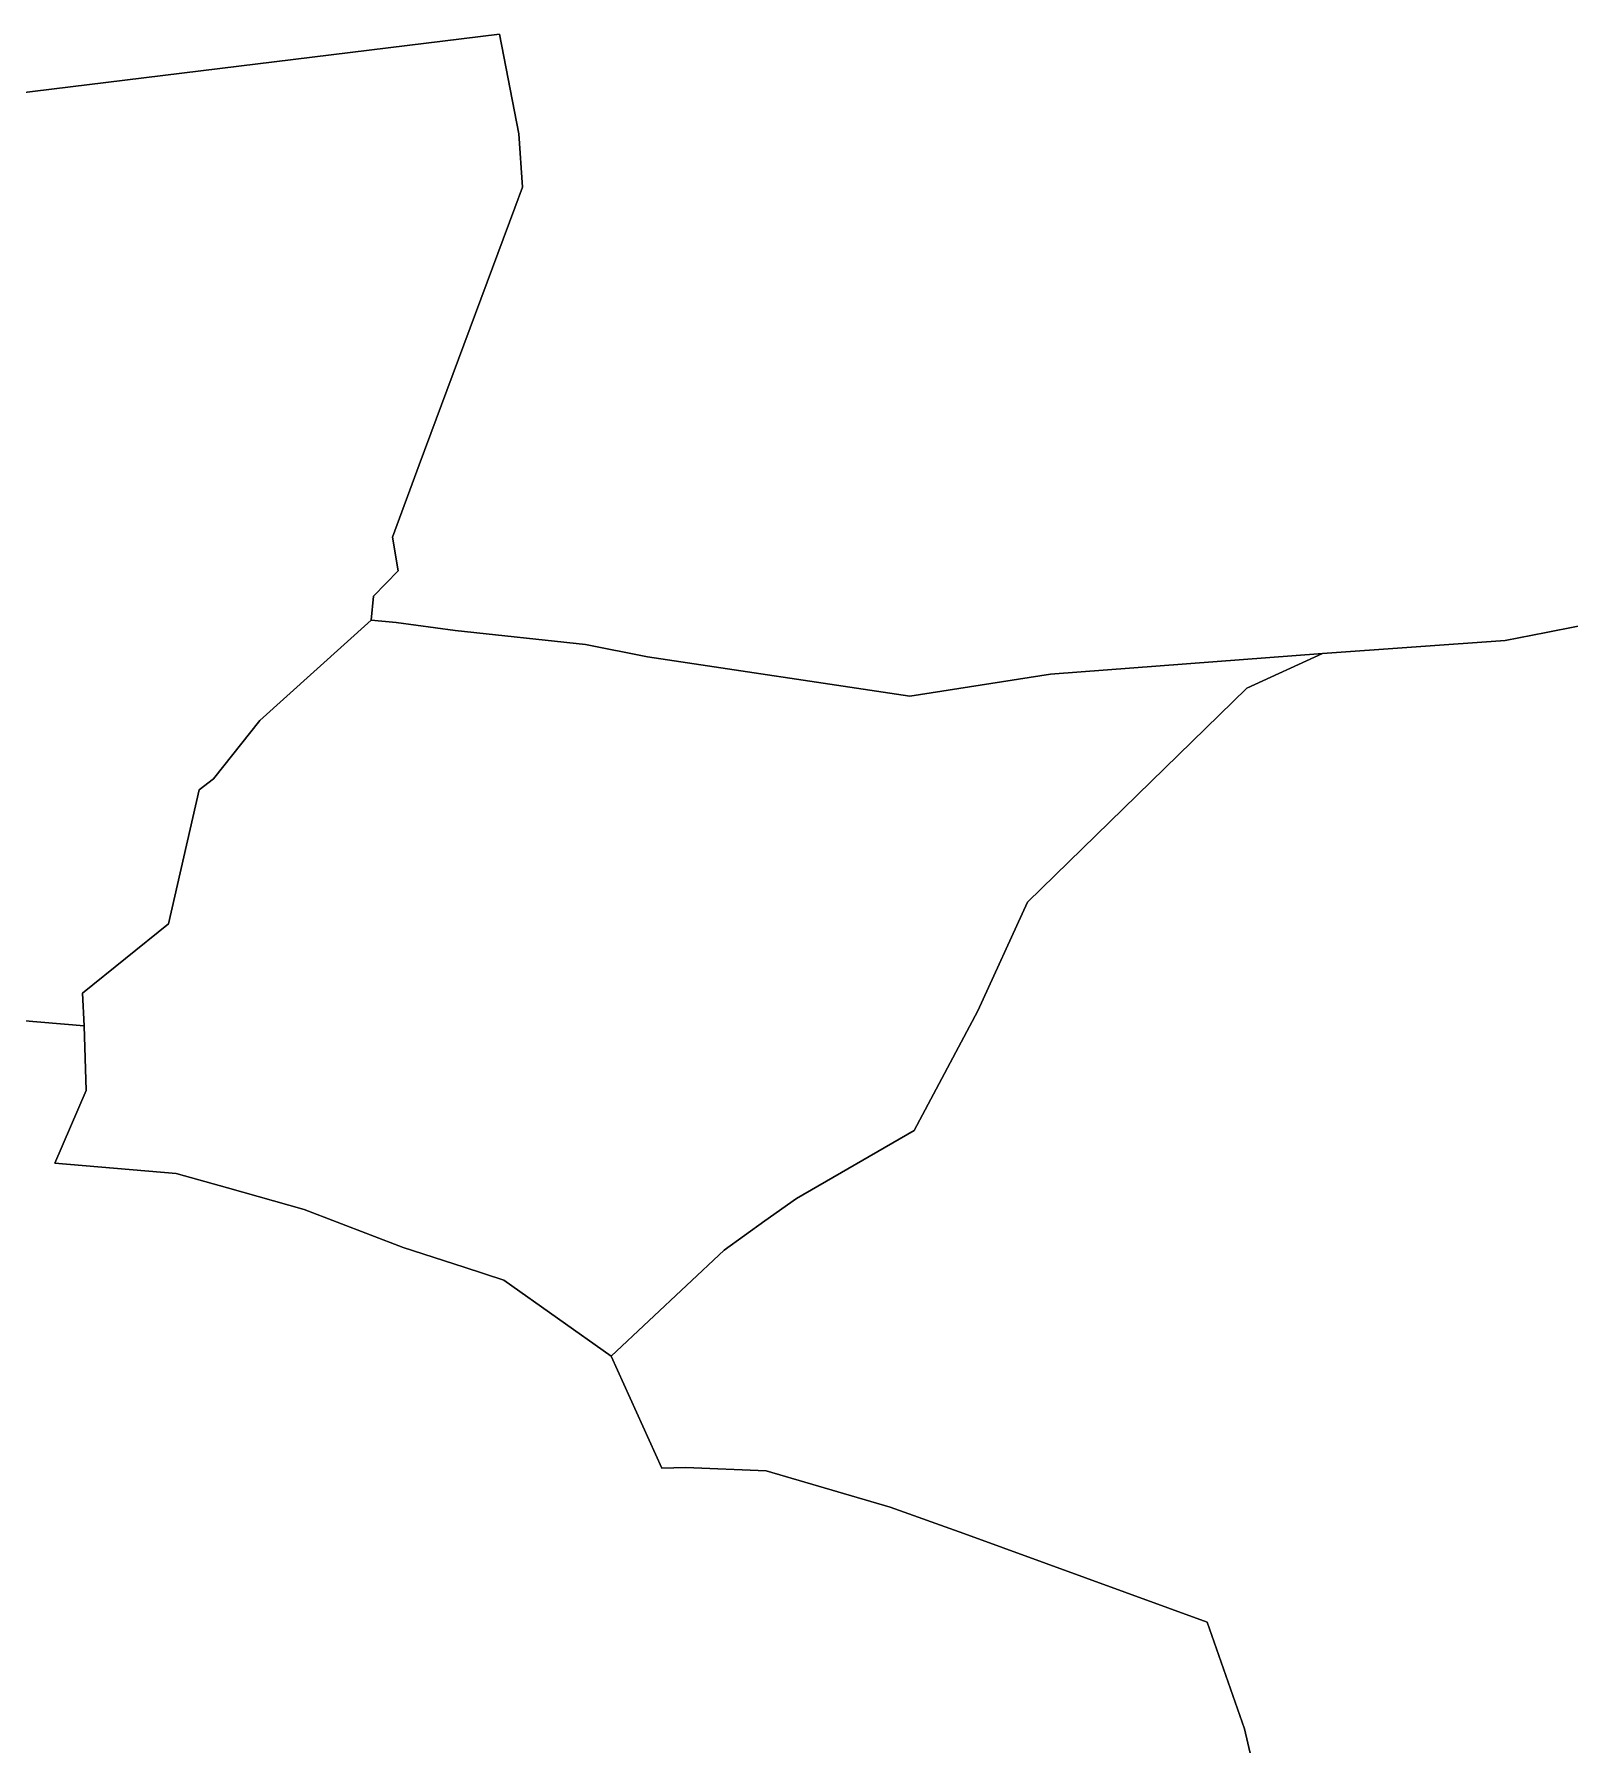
# Model space of a CAD drawing. Extents: x -85.11 to -76.23, y 42.63 to 48.9.
# Drawn here: x -83.245 to -79.695, y 44.942 to 48.896 of the extents above; entities that cross this region are included whole.
import ezdxf

# ---------------------------------------------------------------- set-up
doc = ezdxf.new("R2010")
doc.units = 0
doc.header["$MEASUREMENT"] = 0
doc.layers.add('GEO_', color=7, linetype='Continuous')

msp = doc.modelspace()

# ---------------------------------------------------------------- linework, layer by layer
at = {"layer": 'GEO_', "color": 7, "true_color": 0xffffff}
for p, q in [((-83.2933, 48.7582), (-82.1694, 48.896)), ((-82.1694, 48.896), (-83.2933, 48.7582)), ((-83.2933, 48.7582), (-82.1694, 48.896)), ((-82.1694, 48.896), (-83.2933, 48.7582)), ((-83.2933, 48.7582), (-82.1694, 48.896)), ((-82.1694, 48.896), (-83.2933, 48.7582)), ((-82.1694, 48.896), (-82.125, 48.6655)), ((-82.1694, 48.896), (-82.125, 48.6655)), ((-82.1694, 48.896), (-82.1694, 48.896)), ((-82.1694, 48.896), (-82.125, 48.6655)), ((-82.125, 48.6655), (-82.1694, 48.896)), ((-82.1694, 48.896), (-82.125, 48.6655)), ((-82.1694, 48.896), (-82.125, 48.6655)), ((-82.1694, 48.896), (-82.1694, 48.896)), ((-82.1694, 48.896), (-82.125, 48.6655)), ((-82.125, 48.6655), (-82.1694, 48.896)), ((-82.1694, 48.896), (-82.125, 48.6655)), ((-82.1694, 48.896), (-82.125, 48.6655)), ((-82.1694, 48.896), (-82.1694, 48.896)), ((-82.1694, 48.896), (-82.125, 48.6655)), ((-82.125, 48.6655), (-82.1694, 48.896)), ((-82.125, 48.6655), (-82.1167, 48.5427)), ((-82.125, 48.6655), (-82.1167, 48.5427)), ((-82.125, 48.6655), (-82.125, 48.6655)), ((-82.125, 48.6655), (-82.1167, 48.5427)), ((-82.1167, 48.5427), (-82.125, 48.6655)), ((-82.125, 48.6655), (-82.1167, 48.5427)), ((-82.125, 48.6655), (-82.1167, 48.5427)), ((-82.125, 48.6655), (-82.125, 48.6655)), ((-82.125, 48.6655), (-82.1167, 48.5427)), ((-82.1167, 48.5427), (-82.125, 48.6655)), ((-82.125, 48.6655), (-82.1167, 48.5427)), ((-82.125, 48.6655), (-82.1167, 48.5427)), ((-82.125, 48.6655), (-82.125, 48.6655)), ((-82.125, 48.6655), (-82.1167, 48.5427)), ((-82.1167, 48.5427), (-82.125, 48.6655)), ((-82.1167, 48.5427), (-82.1343, 48.4949)), ((-82.1167, 48.5427), (-82.1343, 48.4949)), ((-82.1167, 48.5427), (-82.1343, 48.4949)), ((-82.1343, 48.4949), (-82.1167, 48.5427)), ((-82.1167, 48.5427), (-82.1343, 48.4949)), ((-82.1167, 48.5427), (-82.1343, 48.4949)), ((-82.1167, 48.5427), (-82.1343, 48.4949)), ((-82.1343, 48.4949), (-82.1167, 48.5427)), ((-82.1167, 48.5427), (-82.1343, 48.4949)), ((-82.1167, 48.5427), (-82.1343, 48.4949)), ((-82.1167, 48.5427), (-82.1343, 48.4949)), ((-82.1343, 48.4949), (-82.1167, 48.5427)), ((-82.1167, 48.5427), (-82.1167, 48.5427)), ((-82.1167, 48.5427), (-82.1167, 48.5427)), ((-82.1167, 48.5427), (-82.1167, 48.5427)), ((-82.1343, 48.4949), (-82.3556, 47.9008)), ((-82.1343, 48.4949), (-82.3556, 47.9008)), ((-82.1343, 48.4949), (-82.3556, 47.9008)), ((-82.3556, 47.9008), (-82.1343, 48.4949)), ((-82.1343, 48.4949), (-82.3556, 47.9008)), ((-82.1343, 48.4949), (-82.3556, 47.9008)), ((-82.1343, 48.4949), (-82.3556, 47.9008)), ((-82.3556, 47.9008), (-82.1343, 48.4949)), ((-82.1343, 48.4949), (-82.3556, 47.9008)), ((-82.1343, 48.4949), (-82.3556, 47.9008)), ((-82.1343, 48.4949), (-82.3556, 47.9008)), ((-82.3556, 47.9008), (-82.1343, 48.4949)), ((-82.1343, 48.4949), (-82.1343, 48.4949)), ((-82.1343, 48.4949), (-82.1343, 48.4949)), ((-82.1343, 48.4949), (-82.1343, 48.4949)), ((-82.3556, 47.9008), (-82.4167, 47.7338)), ((-82.3556, 47.9008), (-82.4167, 47.7338)), ((-82.3556, 47.9008), (-82.4167, 47.7338)), ((-82.4167, 47.7338), (-82.3556, 47.9008)), ((-82.3556, 47.9008), (-82.4167, 47.7338)), ((-82.3556, 47.9008), (-82.4167, 47.7338)), ((-82.3556, 47.9008), (-82.4167, 47.7338)), ((-82.4167, 47.7338), (-82.3556, 47.9008)), ((-82.3556, 47.9008), (-82.3556, 47.9008)), ((-82.3556, 47.9008), (-82.3556, 47.9008)), ((-82.3556, 47.9008), (-82.3556, 47.9008)), ((-82.4167, 47.7338), (-82.4042, 47.6556)), ((-82.4167, 47.7338), (-82.4042, 47.6556)), ((-82.4167, 47.7338), (-82.4167, 47.7338)), ((-82.4167, 47.7338), (-82.4042, 47.6556)), ((-82.4042, 47.6556), (-82.4167, 47.7338)), ((-82.4167, 47.7338), (-82.4042, 47.6556)), ((-82.4167, 47.7338), (-82.4042, 47.6556)), ((-82.4167, 47.7338), (-82.4167, 47.7338)), ((-82.4167, 47.7338), (-82.4042, 47.6556)), ((-82.4042, 47.6556), (-82.4167, 47.7338)), ((-82.4042, 47.6556), (-82.4611, 47.5968)), ((-82.4042, 47.6556), (-82.4611, 47.5968)), ((-82.4042, 47.6556), (-82.4611, 47.5968)), ((-82.4611, 47.5968), (-82.4042, 47.6556)), ((-82.4042, 47.6556), (-82.4611, 47.5968)), ((-82.4042, 47.6556), (-82.4611, 47.5968)), ((-82.4042, 47.6556), (-82.4611, 47.5968)), ((-82.4611, 47.5968), (-82.4042, 47.6556)), ((-82.4042, 47.6556), (-82.4042, 47.6556)), ((-82.4042, 47.6556), (-82.4042, 47.6556)), ((-82.4611, 47.5968), (-82.4667, 47.5418)), ((-82.4611, 47.5968), (-82.4667, 47.5418)), ((-82.4611, 47.5968), (-82.4667, 47.5418)), ((-82.4667, 47.5418), (-82.4611, 47.5968)), ((-82.4611, 47.5968), (-82.4667, 47.5418)), ((-82.4611, 47.5968), (-82.4667, 47.5418)), ((-82.4611, 47.5968), (-82.4667, 47.5418)), ((-82.4667, 47.5418), (-82.4611, 47.5968)), ((-82.4611, 47.5968), (-82.4611, 47.5968)), ((-82.4611, 47.5968), (-82.4611, 47.5968)), ((-79.75, 47.5134), (-79.3375, 47.593)), ((-79.75, 47.5134), (-79.3375, 47.593)), ((-79.75, 47.5134), (-79.3375, 47.593)), ((-79.3375, 47.593), (-79.75, 47.5134)), ((-79.75, 47.5134), (-79.3375, 47.593)), ((-79.75, 47.5134), (-79.3375, 47.593)), ((-79.75, 47.5134), (-79.3375, 47.593)), ((-79.3375, 47.593), (-79.75, 47.5134)), ((-79.75, 47.5134), (-79.3375, 47.593)), ((-79.75, 47.5134), (-79.3375, 47.593)), ((-79.75, 47.5134), (-79.3375, 47.593)), ((-79.3375, 47.593), (-79.75, 47.5134)), ((-82.4667, 47.5418), (-82.7236, 47.3098)), ((-82.4667, 47.5418), (-82.7236, 47.3098)), ((-82.4667, 47.5418), (-82.7236, 47.3098)), ((-82.7236, 47.3098), (-82.4667, 47.5418)), ((-82.4667, 47.5418), (-82.7236, 47.3098)), ((-82.4667, 47.5418), (-82.7236, 47.3098)), ((-82.4667, 47.5418), (-82.7236, 47.3098)), ((-82.7236, 47.3098), (-82.4667, 47.5418)), ((-82.7236, 47.3098), (-82.4667, 47.5418)), ((-82.7236, 47.3098), (-82.4667, 47.5418)), ((-82.7236, 47.3098), (-82.4667, 47.5418)), ((-82.4667, 47.5418), (-82.7236, 47.3098)), ((-82.7236, 47.3098), (-82.4667, 47.5418)), ((-82.7236, 47.3098), (-82.4667, 47.5418)), ((-82.7236, 47.3098), (-82.4667, 47.5418)), ((-82.4667, 47.5418), (-82.7236, 47.3098)), ((-82.4667, 47.5418), (-82.4667, 47.5418)), ((-82.4667, 47.5418), (-82.4667, 47.5418)), ((-82.4667, 47.5418), (-82.4083, 47.5361)), ((-82.4083, 47.5361), (-82.4667, 47.5418)), ((-82.4667, 47.5418), (-82.4667, 47.5418)), ((-82.4667, 47.5418), (-82.4083, 47.5361)), ((-82.4083, 47.5361), (-82.4667, 47.5418)), ((-82.4667, 47.5418), (-82.4667, 47.5418)), ((-82.4083, 47.5361), (-82.2722, 47.518)), ((-82.4083, 47.5361), (-82.2722, 47.518)), ((-82.4083, 47.5361), (-82.4083, 47.5361)), ((-82.4083, 47.5361), (-82.2722, 47.518)), ((-82.2722, 47.518), (-82.4083, 47.5361)), ((-82.4083, 47.5361), (-82.2722, 47.518)), ((-82.4083, 47.5361), (-82.2722, 47.518)), ((-82.4083, 47.5361), (-82.4083, 47.5361)), ((-82.4083, 47.5361), (-82.2722, 47.518)), ((-82.2722, 47.518), (-82.4083, 47.5361)), ((-82.2722, 47.518), (-81.9708, 47.485)), ((-82.2722, 47.518), (-81.9708, 47.485)), ((-82.2722, 47.518), (-82.2722, 47.518)), ((-82.2722, 47.518), (-81.9708, 47.485)), ((-81.9708, 47.485), (-82.2722, 47.518)), ((-82.2722, 47.518), (-81.9708, 47.485)), ((-82.2722, 47.518), (-81.9708, 47.485)), ((-82.2722, 47.518), (-82.2722, 47.518)), ((-82.2722, 47.518), (-81.9708, 47.485)), ((-81.9708, 47.485), (-82.2722, 47.518)), ((-81.9708, 47.485), (-81.8278, 47.4566)), ((-81.9708, 47.485), (-81.8278, 47.4566)), ((-81.9708, 47.485), (-81.9708, 47.485)), ((-81.9708, 47.485), (-81.8278, 47.4566)), ((-81.8278, 47.4566), (-81.9708, 47.485)), ((-81.9708, 47.485), (-81.8278, 47.4566)), ((-81.9708, 47.485), (-81.8278, 47.4566)), ((-81.9708, 47.485), (-81.9708, 47.485)), ((-81.9708, 47.485), (-81.8278, 47.4566)), ((-81.8278, 47.4566), (-81.9708, 47.485)), ((-80.2667, 47.4642), (-79.8444, 47.4945)), ((-80.2667, 47.4642), (-79.8444, 47.4945)), ((-80.2667, 47.4642), (-79.8444, 47.4945)), ((-79.8444, 47.4945), (-80.2667, 47.4642)), ((-80.2667, 47.4642), (-79.8444, 47.4945)), ((-80.2667, 47.4642), (-79.8444, 47.4945)), ((-80.2667, 47.4642), (-79.8444, 47.4945)), ((-79.8444, 47.4945), (-80.2667, 47.4642)), ((-80.2667, 47.4642), (-79.8444, 47.4945)), ((-80.2667, 47.4642), (-79.8444, 47.4945)), ((-80.2667, 47.4642), (-79.8444, 47.4945)), ((-79.8444, 47.4945), (-80.2667, 47.4642)), ((-79.8444, 47.4945), (-79.75, 47.5134)), ((-79.8444, 47.4945), (-79.75, 47.5134)), ((-79.8444, 47.4945), (-79.75, 47.5134)), ((-79.75, 47.5134), (-79.8444, 47.4945)), ((-79.8444, 47.4945), (-79.75, 47.5134)), ((-79.8444, 47.4945), (-79.75, 47.5134)), ((-79.8444, 47.4945), (-79.75, 47.5134)), ((-79.75, 47.5134), (-79.8444, 47.4945)), ((-79.8444, 47.4945), (-79.75, 47.5134)), ((-79.8444, 47.4945), (-79.75, 47.5134)), ((-79.8444, 47.4945), (-79.75, 47.5134)), ((-79.75, 47.5134), (-79.8444, 47.4945)), ((-79.8444, 47.4945), (-79.8444, 47.4945)), ((-79.8444, 47.4945), (-79.8444, 47.4945)), ((-79.8444, 47.4945), (-79.8444, 47.4945)), ((-79.75, 47.5134), (-79.75, 47.5134)), ((-79.75, 47.5134), (-79.75, 47.5134)), ((-79.75, 47.5134), (-79.75, 47.5134)), ((-81.8278, 47.4566), (-81.2208, 47.3658)), ((-81.2208, 47.3658), (-81.8278, 47.4566)), ((-81.8278, 47.4566), (-81.8278, 47.4566)), ((-81.8278, 47.4566), (-81.2208, 47.3658)), ((-81.8278, 47.4566), (-81.2208, 47.3658)), ((-81.8278, 47.4566), (-81.8278, 47.4566)), ((-81.8278, 47.4566), (-81.2208, 47.3658)), ((-81.2208, 47.3658), (-81.8278, 47.4566)), ((-81.8278, 47.4566), (-81.2208, 47.3658)), ((-81.8278, 47.4566), (-81.2208, 47.3658)), ((-81.8278, 47.4566), (-81.8278, 47.4566)), ((-81.8278, 47.4566), (-81.2208, 47.3658)), ((-81.2208, 47.3658), (-81.8278, 47.4566)), ((-80.8958, 47.4168), (-80.2667, 47.4642)), ((-80.8958, 47.4168), (-80.2667, 47.4642)), ((-80.8958, 47.4168), (-80.2667, 47.4642)), ((-80.2667, 47.4642), (-80.8958, 47.4168)), ((-80.8958, 47.4168), (-80.2667, 47.4642)), ((-80.8958, 47.4168), (-80.2667, 47.4642)), ((-80.8958, 47.4168), (-80.2667, 47.4642)), ((-80.2667, 47.4642), (-80.8958, 47.4168)), ((-80.8958, 47.4168), (-80.2667, 47.4642)), ((-80.8958, 47.4168), (-80.2667, 47.4642)), ((-80.8958, 47.4168), (-80.2667, 47.4642)), ((-80.2667, 47.4642), (-80.8958, 47.4168)), ((-80.2667, 47.4642), (-80.4417, 47.3847)), ((-80.2667, 47.4642), (-80.4417, 47.3847)), ((-80.2667, 47.4642), (-80.4417, 47.3847)), ((-80.4417, 47.3847), (-80.2667, 47.4642)), ((-80.2667, 47.4642), (-80.4417, 47.3847)), ((-80.2667, 47.4642), (-80.4417, 47.3847)), ((-80.2667, 47.4642), (-80.4417, 47.3847)), ((-80.4417, 47.3847), (-80.2667, 47.4642)), ((-80.2667, 47.4642), (-80.4417, 47.3847)), ((-80.2667, 47.4642), (-80.4417, 47.3847)), ((-80.2667, 47.4642), (-80.4417, 47.3847)), ((-80.4417, 47.3847), (-80.2667, 47.4642)), ((-80.4417, 47.3847), (-80.2667, 47.4642)), ((-80.2667, 47.4642), (-80.4417, 47.3847)), ((-80.4417, 47.3847), (-80.2667, 47.4642)), ((-80.2667, 47.4642), (-80.4417, 47.3847)), ((-80.4417, 47.3847), (-80.2667, 47.4642)), ((-80.2667, 47.4642), (-80.4417, 47.3847)), ((-80.2667, 47.4642), (-80.2667, 47.4642)), ((-80.2667, 47.4642), (-80.2667, 47.4642)), ((-80.2667, 47.4642), (-80.2667, 47.4642)), ((-80.2667, 47.4642), (-80.2667, 47.4642)), ((-80.2667, 47.4642), (-80.2667, 47.4642)), ((-80.2667, 47.4642), (-80.2667, 47.4642)), ((-81.2208, 47.3658), (-80.8958, 47.4168)), ((-81.2208, 47.3658), (-80.8958, 47.4168)), ((-81.2208, 47.3658), (-80.8958, 47.4168)), ((-80.8958, 47.4168), (-81.2208, 47.3658)), ((-81.2208, 47.3658), (-80.8958, 47.4168)), ((-81.2208, 47.3658), (-80.8958, 47.4168)), ((-81.2208, 47.3658), (-80.8958, 47.4168)), ((-80.8958, 47.4168), (-81.2208, 47.3658)), ((-81.2208, 47.3658), (-80.8958, 47.4168)), ((-81.2208, 47.3658), (-80.8958, 47.4168)), ((-81.2208, 47.3658), (-80.8958, 47.4168)), ((-80.8958, 47.4168), (-81.2208, 47.3658)), ((-80.8958, 47.4168), (-80.8958, 47.4168)), ((-80.8958, 47.4168), (-80.8958, 47.4168)), ((-80.8958, 47.4168), (-80.8958, 47.4168)), ((-80.4417, 47.3847), (-80.9486, 46.8898)), ((-80.4417, 47.3847), (-80.9486, 46.8898)), ((-80.4417, 47.3847), (-80.9486, 46.8898)), ((-80.9486, 46.8898), (-80.4417, 47.3847)), ((-80.4417, 47.3847), (-80.9486, 46.8898)), ((-80.4417, 47.3847), (-80.9486, 46.8898)), ((-80.4417, 47.3847), (-80.9486, 46.8898)), ((-80.9486, 46.8898), (-80.4417, 47.3847)), ((-80.4417, 47.3847), (-80.9486, 46.8898)), ((-80.4417, 47.3847), (-80.9486, 46.8898)), ((-80.4417, 47.3847), (-80.9486, 46.8898)), ((-80.9486, 46.8898), (-80.4417, 47.3847)), ((-80.9486, 46.8898), (-80.4417, 47.3847)), ((-80.9486, 46.8898), (-80.4417, 47.3847)), ((-80.9486, 46.8898), (-80.4417, 47.3847)), ((-80.4417, 47.3847), (-80.9486, 46.8898)), ((-80.9486, 46.8898), (-80.4417, 47.3847)), ((-80.9486, 46.8898), (-80.4417, 47.3847)), ((-80.9486, 46.8898), (-80.4417, 47.3847)), ((-80.4417, 47.3847), (-80.9486, 46.8898)), ((-80.9486, 46.8898), (-80.4417, 47.3847)), ((-80.9486, 46.8898), (-80.4417, 47.3847)), ((-80.9486, 46.8898), (-80.4417, 47.3847)), ((-80.4417, 47.3847), (-80.9486, 46.8898)), ((-80.4417, 47.3847), (-80.4417, 47.3847)), ((-80.4417, 47.3847), (-80.4417, 47.3847)), ((-80.4417, 47.3847), (-80.4417, 47.3847)), ((-80.4417, 47.3847), (-80.4417, 47.3847)), ((-80.4417, 47.3847), (-80.4417, 47.3847)), ((-80.4417, 47.3847), (-80.4417, 47.3847)), ((-81.2208, 47.3658), (-81.2208, 47.3658)), ((-81.2208, 47.3658), (-81.2208, 47.3658)), ((-81.2208, 47.3658), (-81.2208, 47.3658)), ((-82.7236, 47.3098), (-82.8306, 47.1746)), ((-82.7236, 47.3098), (-82.8306, 47.1746)), ((-82.7236, 47.3098), (-82.8306, 47.1746)), ((-82.8306, 47.1746), (-82.7236, 47.3098)), ((-82.8306, 47.1746), (-82.7236, 47.3098)), ((-82.8306, 47.1746), (-82.7236, 47.3098)), ((-82.8306, 47.1746), (-82.7236, 47.3098)), ((-82.7236, 47.3098), (-82.8306, 47.1746)), ((-82.7236, 47.3098), (-82.7236, 47.3098)), ((-82.7236, 47.3098), (-82.7236, 47.3098)), ((-82.7236, 47.3098), (-82.7236, 47.3098)), ((-82.7236, 47.3098), (-82.7236, 47.3098)), ((-82.8306, 47.1746), (-82.8639, 47.1493)), ((-82.8306, 47.1746), (-82.8639, 47.1493)), ((-82.8306, 47.1746), (-82.8639, 47.1493)), ((-82.8639, 47.1493), (-82.8306, 47.1746)), ((-82.8639, 47.1493), (-82.8306, 47.1746)), ((-82.8639, 47.1493), (-82.8306, 47.1746)), ((-82.8639, 47.1493), (-82.8306, 47.1746)), ((-82.8306, 47.1746), (-82.8639, 47.1493)), ((-82.8306, 47.1746), (-82.8306, 47.1746)), ((-82.8306, 47.1746), (-82.8306, 47.1746)), ((-82.8639, 47.1493), (-82.9348, 46.84)), ((-82.8639, 47.1493), (-82.9348, 46.84)), ((-82.8639, 47.1493), (-82.9348, 46.84)), ((-82.9348, 46.84), (-82.8639, 47.1493)), ((-82.9348, 46.84), (-82.8639, 47.1493)), ((-82.9348, 46.84), (-82.8639, 47.1493)), ((-82.9348, 46.84), (-82.8639, 47.1493)), ((-82.8639, 47.1493), (-82.9348, 46.84)), ((-82.8639, 47.1493), (-82.8639, 47.1493)), ((-82.8639, 47.1493), (-82.8639, 47.1493)), ((-80.9486, 46.8898), (-81.0639, 46.6389)), ((-80.9486, 46.8898), (-81.0639, 46.6389)), ((-80.9486, 46.8898), (-81.0639, 46.6389)), ((-81.0639, 46.6389), (-80.9486, 46.8898)), ((-80.9486, 46.8898), (-81.0639, 46.6389)), ((-80.9486, 46.8898), (-81.0639, 46.6389)), ((-80.9486, 46.8898), (-81.0639, 46.6389)), ((-81.0639, 46.6389), (-80.9486, 46.8898)), ((-80.9486, 46.8898), (-81.0639, 46.6389)), ((-80.9486, 46.8898), (-81.0639, 46.6389)), ((-80.9486, 46.8898), (-81.0639, 46.6389)), ((-81.0639, 46.6389), (-80.9486, 46.8898)), ((-80.9486, 46.8898), (-81.0639, 46.6389)), ((-80.9486, 46.8898), (-81.0639, 46.6389)), ((-80.9486, 46.8898), (-81.0639, 46.6389)), ((-81.0639, 46.6389), (-80.9486, 46.8898)), ((-80.9486, 46.8898), (-81.0639, 46.6389)), ((-80.9486, 46.8898), (-81.0639, 46.6389)), ((-80.9486, 46.8898), (-81.0639, 46.6389)), ((-81.0639, 46.6389), (-80.9486, 46.8898)), ((-80.9486, 46.8898), (-81.0639, 46.6389)), ((-80.9486, 46.8898), (-81.0639, 46.6389)), ((-80.9486, 46.8898), (-81.0639, 46.6389)), ((-81.0639, 46.6389), (-80.9486, 46.8898)), ((-81.0639, 46.6389), (-80.9486, 46.8898)), ((-81.0639, 46.6389), (-80.9486, 46.8898)), ((-81.0639, 46.6389), (-80.9486, 46.8898)), ((-80.9486, 46.8898), (-81.0639, 46.6389)), ((-81.0639, 46.6389), (-80.9486, 46.8898)), ((-81.0639, 46.6389), (-80.9486, 46.8898)), ((-81.0639, 46.6389), (-80.9486, 46.8898)), ((-80.9486, 46.8898), (-81.0639, 46.6389)), ((-81.0639, 46.6389), (-80.9486, 46.8898)), ((-81.0639, 46.6389), (-80.9486, 46.8898)), ((-81.0639, 46.6389), (-80.9486, 46.8898)), ((-80.9486, 46.8898), (-81.0639, 46.6389)), ((-80.9486, 46.8898), (-80.9486, 46.8898)), ((-80.9486, 46.8898), (-80.9486, 46.8898)), ((-80.9486, 46.8898), (-80.9486, 46.8898)), ((-80.9486, 46.8898), (-80.9486, 46.8898)), ((-80.9486, 46.8898), (-80.9486, 46.8898)), ((-80.9486, 46.8898), (-80.9486, 46.8898)), ((-80.9486, 46.8898), (-80.9486, 46.8898)), ((-80.9486, 46.8898), (-80.9486, 46.8898)), ((-80.9486, 46.8898), (-80.9486, 46.8898)), ((-80.9486, 46.8898), (-80.9486, 46.8898)), ((-80.9486, 46.8898), (-80.9486, 46.8898)), ((-80.9486, 46.8898), (-80.9486, 46.8898)), ((-82.9348, 46.84), (-83.1338, 46.6791)), ((-82.9348, 46.84), (-83.1338, 46.6791)), ((-82.9348, 46.84), (-83.1338, 46.6791)), ((-83.1338, 46.6791), (-82.9348, 46.84)), ((-83.1338, 46.6791), (-82.9348, 46.84)), ((-83.1338, 46.6791), (-82.9348, 46.84)), ((-83.1338, 46.6791), (-82.9348, 46.84)), ((-82.9348, 46.84), (-83.1338, 46.6791)), ((-83.1338, 46.6791), (-82.9348, 46.84)), ((-83.1338, 46.6791), (-82.9348, 46.84)), ((-83.1338, 46.6791), (-82.9348, 46.84)), ((-82.9348, 46.84), (-83.1338, 46.6791)), ((-82.9348, 46.84), (-82.9348, 46.84)), ((-82.9348, 46.84), (-82.9348, 46.84)), ((-82.9348, 46.84), (-82.9348, 46.84)), ((-82.9348, 46.84), (-82.9348, 46.84)), ((-83.1338, 46.6791), (-83.1302, 46.6038)), ((-83.1338, 46.6791), (-83.1302, 46.6038)), ((-83.1338, 46.6791), (-83.1338, 46.6791)), ((-83.1338, 46.6791), (-83.1302, 46.6038)), ((-83.1302, 46.6038), (-83.1338, 46.6791)), ((-83.1302, 46.6038), (-83.1338, 46.6791)), ((-83.1302, 46.6038), (-83.1338, 46.6791)), ((-83.1302, 46.6038), (-83.1338, 46.6791)), ((-83.1338, 46.6791), (-83.1338, 46.6791)), ((-83.1338, 46.6791), (-83.1302, 46.6038)), ((-83.1302, 46.6038), (-83.1338, 46.6791)), ((-83.1302, 46.6038), (-83.1338, 46.6791)), ((-83.1302, 46.6038), (-83.1338, 46.6791)), ((-83.1338, 46.6791), (-83.1338, 46.6791)), ((-83.1338, 46.6791), (-83.1302, 46.6038)), ((-83.3885, 46.6259), (-83.1302, 46.6038)), ((-83.3885, 46.6259), (-83.1302, 46.6038)), ((-83.3885, 46.6259), (-83.1302, 46.6038)), ((-83.1302, 46.6038), (-83.3885, 46.6259)), ((-83.1302, 46.6038), (-83.3885, 46.6259)), ((-83.1302, 46.6038), (-83.3885, 46.6259)), ((-83.1302, 46.6038), (-83.3885, 46.6259)), ((-83.3885, 46.6259), (-83.1302, 46.6038)), ((-83.3885, 46.6259), (-83.1302, 46.6038)), ((-83.3885, 46.6259), (-83.1302, 46.6038)), ((-83.3885, 46.6259), (-83.1302, 46.6038)), ((-83.1302, 46.6038), (-83.3885, 46.6259)), ((-81.0639, 46.6389), (-81.2111, 46.3619)), ((-81.0639, 46.6389), (-81.2111, 46.3619)), ((-81.0639, 46.6389), (-81.2111, 46.3619)), ((-81.2111, 46.3619), (-81.0639, 46.6389)), ((-81.0639, 46.6389), (-81.2111, 46.3619)), ((-81.0639, 46.6389), (-81.2111, 46.3619)), ((-81.0639, 46.6389), (-81.2111, 46.3619)), ((-81.2111, 46.3619), (-81.0639, 46.6389)), ((-81.0639, 46.6389), (-81.2111, 46.3619)), ((-81.0639, 46.6389), (-81.2111, 46.3619)), ((-81.0639, 46.6389), (-81.2111, 46.3619)), ((-81.2111, 46.3619), (-81.0639, 46.6389)), ((-81.0639, 46.6389), (-81.2111, 46.3619)), ((-81.0639, 46.6389), (-81.2111, 46.3619)), ((-81.0639, 46.6389), (-81.2111, 46.3619)), ((-81.2111, 46.3619), (-81.0639, 46.6389)), ((-81.0639, 46.6389), (-81.2111, 46.3619)), ((-81.0639, 46.6389), (-81.2111, 46.3619)), ((-81.0639, 46.6389), (-81.2111, 46.3619)), ((-81.2111, 46.3619), (-81.0639, 46.6389)), ((-81.0639, 46.6389), (-81.2111, 46.3619)), ((-81.0639, 46.6389), (-81.2111, 46.3619)), ((-81.0639, 46.6389), (-81.2111, 46.3619)), ((-81.2111, 46.3619), (-81.0639, 46.6389)), ((-81.2111, 46.3619), (-81.0639, 46.6389)), ((-81.2111, 46.3619), (-81.0639, 46.6389)), ((-81.2111, 46.3619), (-81.0639, 46.6389)), ((-81.0639, 46.6389), (-81.2111, 46.3619)), ((-81.2111, 46.3619), (-81.0639, 46.6389)), ((-81.2111, 46.3619), (-81.0639, 46.6389)), ((-81.2111, 46.3619), (-81.0639, 46.6389)), ((-81.0639, 46.6389), (-81.2111, 46.3619)), ((-81.2111, 46.3619), (-81.0639, 46.6389)), ((-81.2111, 46.3619), (-81.0639, 46.6389)), ((-81.2111, 46.3619), (-81.0639, 46.6389)), ((-81.0639, 46.6389), (-81.2111, 46.3619)), ((-81.0639, 46.6389), (-81.0639, 46.6389)), ((-81.0639, 46.6389), (-81.0639, 46.6389)), ((-81.0639, 46.6389), (-81.0639, 46.6389)), ((-81.0639, 46.6389), (-81.0639, 46.6389)), ((-81.0639, 46.6389), (-81.0639, 46.6389)), ((-81.0639, 46.6389), (-81.0639, 46.6389)), ((-81.0639, 46.6389), (-81.0639, 46.6389)), ((-81.0639, 46.6389), (-81.0639, 46.6389)), ((-81.0639, 46.6389), (-81.0639, 46.6389)), ((-83.1302, 46.6038), (-83.1253, 46.4548)), ((-83.1302, 46.6038), (-83.1253, 46.4548)), ((-83.1302, 46.6038), (-83.1302, 46.6038)), ((-83.1302, 46.6038), (-83.1253, 46.4548)), ((-83.1253, 46.4548), (-83.1302, 46.6038)), ((-83.1302, 46.6038), (-83.1302, 46.6038)), ((-83.1253, 46.4548), (-83.1302, 46.6038)), ((-83.1253, 46.4548), (-83.1302, 46.6038)), ((-83.1253, 46.4548), (-83.1302, 46.6038)), ((-83.1302, 46.6038), (-83.1302, 46.6038)), ((-83.1302, 46.6038), (-83.1253, 46.4548)), ((-83.1302, 46.6038), (-83.1302, 46.6038)), ((-83.1253, 46.4548), (-83.1975, 46.2867)), ((-83.1253, 46.4548), (-83.1975, 46.2867)), ((-83.1253, 46.4548), (-83.1975, 46.2867)), ((-83.1975, 46.2867), (-83.1253, 46.4548)), ((-83.1975, 46.2867), (-83.1253, 46.4548)), ((-83.1975, 46.2867), (-83.1253, 46.4548)), ((-83.1975, 46.2867), (-83.1253, 46.4548)), ((-83.1253, 46.4548), (-83.1975, 46.2867)), ((-83.1253, 46.4548), (-83.1253, 46.4548)), ((-83.1253, 46.4548), (-83.1253, 46.4548)), ((-81.2111, 46.3619), (-81.4833, 46.205)), ((-81.2111, 46.3619), (-81.4833, 46.205)), ((-81.2111, 46.3619), (-81.4833, 46.205)), ((-81.4833, 46.205), (-81.2111, 46.3619)), ((-81.2111, 46.3619), (-81.4833, 46.205)), ((-81.2111, 46.3619), (-81.4833, 46.205)), ((-81.2111, 46.3619), (-81.4833, 46.205)), ((-81.4833, 46.205), (-81.2111, 46.3619)), ((-81.2111, 46.3619), (-81.4833, 46.205)), ((-81.2111, 46.3619), (-81.4833, 46.205)), ((-81.2111, 46.3619), (-81.4833, 46.205)), ((-81.4833, 46.205), (-81.2111, 46.3619)), ((-81.2111, 46.3619), (-81.4833, 46.205)), ((-81.2111, 46.3619), (-81.4833, 46.205)), ((-81.2111, 46.3619), (-81.4833, 46.205)), ((-81.4833, 46.205), (-81.2111, 46.3619)), ((-81.2111, 46.3619), (-81.4833, 46.205)), ((-81.2111, 46.3619), (-81.4833, 46.205)), ((-81.2111, 46.3619), (-81.4833, 46.205)), ((-81.4833, 46.205), (-81.2111, 46.3619)), ((-81.2111, 46.3619), (-81.4833, 46.205)), ((-81.2111, 46.3619), (-81.4833, 46.205)), ((-81.2111, 46.3619), (-81.4833, 46.205)), ((-81.4833, 46.205), (-81.2111, 46.3619)), ((-81.4833, 46.205), (-81.2111, 46.3619)), ((-81.4833, 46.205), (-81.2111, 46.3619)), ((-81.4833, 46.205), (-81.2111, 46.3619)), ((-81.2111, 46.3619), (-81.4833, 46.205)), ((-81.2111, 46.3619), (-81.2111, 46.3619)), ((-81.2111, 46.3619), (-81.2111, 46.3619)), ((-81.2111, 46.3619), (-81.2111, 46.3619)), ((-81.2111, 46.3619), (-81.2111, 46.3619)), ((-81.2111, 46.3619), (-81.2111, 46.3619)), ((-81.2111, 46.3619), (-81.2111, 46.3619)), ((-81.2111, 46.3619), (-81.2111, 46.3619)), ((-81.2111, 46.3619), (-81.2111, 46.3619)), ((-81.2111, 46.3619), (-81.2111, 46.3619)), ((-81.2111, 46.3619), (-81.2111, 46.3619)), ((-81.2111, 46.3619), (-81.2111, 46.3619)), ((-83.1975, 46.2867), (-83.1975, 46.2867)), ((-83.1975, 46.2867), (-83.1975, 46.2867)), ((-83.1975, 46.2867), (-82.9175, 46.2626)), ((-82.9175, 46.2626), (-83.1975, 46.2867)), ((-83.1975, 46.2867), (-83.1975, 46.2867)), ((-83.1975, 46.2867), (-82.9175, 46.2626)), ((-82.9175, 46.2626), (-83.1975, 46.2867)), ((-83.1975, 46.2867), (-83.1975, 46.2867)), ((-82.9175, 46.2626), (-83.1975, 46.2867)), ((-82.9175, 46.2626), (-83.1975, 46.2867)), ((-82.9175, 46.2626), (-83.1975, 46.2867)), ((-83.1975, 46.2867), (-83.1975, 46.2867)), ((-83.1975, 46.2867), (-82.9175, 46.2626)), ((-82.9175, 46.2626), (-83.1975, 46.2867)), ((-82.9175, 46.2626), (-83.1975, 46.2867)), ((-82.9175, 46.2626), (-83.1975, 46.2867)), ((-83.1975, 46.2867), (-83.1975, 46.2867)), ((-83.1975, 46.2867), (-82.9175, 46.2626)), ((-82.9175, 46.2626), (-82.7986, 46.2292)), ((-82.9175, 46.2626), (-82.7986, 46.2292)), ((-82.9175, 46.2626), (-82.9175, 46.2626)), ((-82.9175, 46.2626), (-82.7986, 46.2292)), ((-82.7986, 46.2292), (-82.9175, 46.2626)), ((-82.9175, 46.2626), (-82.7986, 46.2292)), ((-82.9175, 46.2626), (-82.7986, 46.2292)), ((-82.9175, 46.2626), (-82.9175, 46.2626)), ((-82.9175, 46.2626), (-82.7986, 46.2292)), ((-82.7986, 46.2292), (-82.9175, 46.2626)), ((-82.7986, 46.2292), (-82.9175, 46.2626)), ((-82.7986, 46.2292), (-82.9175, 46.2626)), ((-82.7986, 46.2292), (-82.9175, 46.2626)), ((-82.9175, 46.2626), (-82.9175, 46.2626)), ((-82.9175, 46.2626), (-82.7986, 46.2292)), ((-82.7986, 46.2292), (-82.9175, 46.2626)), ((-82.7986, 46.2292), (-82.9175, 46.2626)), ((-82.7986, 46.2292), (-82.9175, 46.2626)), ((-82.9175, 46.2626), (-82.9175, 46.2626)), ((-82.9175, 46.2626), (-82.7986, 46.2292)), ((-82.7986, 46.2292), (-82.6214, 46.1798)), ((-82.7986, 46.2292), (-82.6214, 46.1798)), ((-82.7986, 46.2292), (-82.7986, 46.2292)), ((-82.7986, 46.2292), (-82.6214, 46.1798)), ((-82.6214, 46.1798), (-82.7986, 46.2292)), ((-82.7986, 46.2292), (-82.6214, 46.1798)), ((-82.7986, 46.2292), (-82.6214, 46.1798)), ((-82.7986, 46.2292), (-82.7986, 46.2292)), ((-82.7986, 46.2292), (-82.6214, 46.1798)), ((-82.6214, 46.1798), (-82.7986, 46.2292)), ((-82.6214, 46.1798), (-82.7986, 46.2292)), ((-82.6214, 46.1798), (-82.7986, 46.2292)), ((-82.6214, 46.1798), (-82.7986, 46.2292)), ((-82.7986, 46.2292), (-82.7986, 46.2292)), ((-82.7986, 46.2292), (-82.6214, 46.1798)), ((-82.6214, 46.1798), (-82.7986, 46.2292)), ((-82.6214, 46.1798), (-82.7986, 46.2292)), ((-82.6214, 46.1798), (-82.7986, 46.2292)), ((-82.7986, 46.2292), (-82.7986, 46.2292)), ((-82.7986, 46.2292), (-82.6214, 46.1798)), ((-82.6214, 46.1798), (-82.392, 46.0913)), ((-82.392, 46.0913), (-82.6214, 46.1798)), ((-82.6214, 46.1798), (-82.6214, 46.1798)), ((-82.6214, 46.1798), (-82.392, 46.0913)), ((-82.392, 46.0913), (-82.6214, 46.1798)), ((-82.6214, 46.1798), (-82.6214, 46.1798)), ((-82.6214, 46.1798), (-82.392, 46.0913)), ((-82.6214, 46.1798), (-82.392, 46.0913)), ((-82.6214, 46.1798), (-82.6214, 46.1798)), ((-82.6214, 46.1798), (-82.392, 46.0913)), ((-82.392, 46.0913), (-82.6214, 46.1798)), ((-82.6214, 46.1798), (-82.392, 46.0913)), ((-82.6214, 46.1798), (-82.392, 46.0913)), ((-82.6214, 46.1798), (-82.6214, 46.1798)), ((-82.6214, 46.1798), (-82.392, 46.0913)), ((-82.392, 46.0913), (-82.6214, 46.1798)), ((-82.392, 46.0913), (-82.6214, 46.1798)), ((-82.392, 46.0913), (-82.6214, 46.1798)), ((-82.392, 46.0913), (-82.6214, 46.1798)), ((-82.6214, 46.1798), (-82.6214, 46.1798)), ((-82.6214, 46.1798), (-82.392, 46.0913)), ((-82.392, 46.0913), (-82.6214, 46.1798)), ((-82.392, 46.0913), (-82.6214, 46.1798)), ((-82.392, 46.0913), (-82.6214, 46.1798)), ((-82.6214, 46.1798), (-82.6214, 46.1798)), ((-82.6214, 46.1798), (-82.392, 46.0913)), ((-82.392, 46.0913), (-82.6214, 46.1798)), ((-82.392, 46.0913), (-82.6214, 46.1798)), ((-82.392, 46.0913), (-82.6214, 46.1798)), ((-82.6214, 46.1798), (-82.6214, 46.1798)), ((-82.6214, 46.1798), (-82.392, 46.0913)), ((-82.392, 46.0913), (-82.6214, 46.1798)), ((-82.392, 46.0913), (-82.6214, 46.1798)), ((-82.392, 46.0913), (-82.6214, 46.1798)), ((-82.6214, 46.1798), (-82.6214, 46.1798)), ((-82.6214, 46.1798), (-82.392, 46.0913)), ((-82.392, 46.0913), (-82.6214, 46.1798)), ((-82.392, 46.0913), (-82.6214, 46.1798)), ((-82.392, 46.0913), (-82.6214, 46.1798)), ((-82.6214, 46.1798), (-82.6214, 46.1798)), ((-82.6214, 46.1798), (-82.392, 46.0913)), ((-81.4833, 46.205), (-81.556, 46.1531)), ((-81.4833, 46.205), (-81.556, 46.1531)), ((-81.4833, 46.205), (-81.556, 46.1531)), ((-81.556, 46.1531), (-81.4833, 46.205)), ((-81.4833, 46.205), (-81.556, 46.1531)), ((-81.4833, 46.205), (-81.556, 46.1531)), ((-81.4833, 46.205), (-81.556, 46.1531)), ((-81.556, 46.1531), (-81.4833, 46.205)), ((-81.4833, 46.205), (-81.556, 46.1531)), ((-81.4833, 46.205), (-81.556, 46.1531)), ((-81.4833, 46.205), (-81.556, 46.1531)), ((-81.556, 46.1531), (-81.4833, 46.205)), ((-81.4833, 46.205), (-81.556, 46.1531)), ((-81.4833, 46.205), (-81.556, 46.1531)), ((-81.4833, 46.205), (-81.556, 46.1531)), ((-81.556, 46.1531), (-81.4833, 46.205)), ((-81.4833, 46.205), (-81.556, 46.1531)), ((-81.4833, 46.205), (-81.556, 46.1531)), ((-81.4833, 46.205), (-81.556, 46.1531)), ((-81.556, 46.1531), (-81.4833, 46.205)), ((-81.4833, 46.205), (-81.556, 46.1531)), ((-81.4833, 46.205), (-81.556, 46.1531)), ((-81.4833, 46.205), (-81.556, 46.1531)), ((-81.556, 46.1531), (-81.4833, 46.205)), ((-81.556, 46.1531), (-81.4833, 46.205)), ((-81.556, 46.1531), (-81.4833, 46.205)), ((-81.556, 46.1531), (-81.4833, 46.205)), ((-81.4833, 46.205), (-81.556, 46.1531)), ((-81.4833, 46.205), (-81.4833, 46.205)), ((-81.4833, 46.205), (-81.4833, 46.205)), ((-81.4833, 46.205), (-81.4833, 46.205)), ((-81.4833, 46.205), (-81.4833, 46.205)), ((-81.4833, 46.205), (-81.4833, 46.205)), ((-81.4833, 46.205), (-81.4833, 46.205)), ((-81.4833, 46.205), (-81.4833, 46.205)), ((-81.556, 46.1531), (-81.65, 46.0857)), ((-81.556, 46.1531), (-81.65, 46.0857)), ((-81.556, 46.1531), (-81.65, 46.0857)), ((-81.65, 46.0857), (-81.556, 46.1531)), ((-81.556, 46.1531), (-81.65, 46.0857)), ((-81.556, 46.1531), (-81.65, 46.0857)), ((-81.556, 46.1531), (-81.65, 46.0857)), ((-81.65, 46.0857), (-81.556, 46.1531)), ((-81.556, 46.1531), (-81.65, 46.0857)), ((-81.556, 46.1531), (-81.65, 46.0857)), ((-81.556, 46.1531), (-81.65, 46.0857)), ((-81.65, 46.0857), (-81.556, 46.1531)), ((-81.65, 46.0857), (-81.556, 46.1531)), ((-81.65, 46.0857), (-81.556, 46.1531)), ((-81.65, 46.0857), (-81.556, 46.1531)), ((-81.556, 46.1531), (-81.65, 46.0857)), ((-81.556, 46.1531), (-81.556, 46.1531)), ((-81.556, 46.1531), (-81.556, 46.1531)), ((-81.556, 46.1531), (-81.556, 46.1531)), ((-81.556, 46.1531), (-81.556, 46.1531)), ((-81.556, 46.1531), (-81.556, 46.1531)), ((-81.556, 46.1531), (-81.556, 46.1531)), ((-81.556, 46.1531), (-81.556, 46.1531)), ((-82.392, 46.0913), (-82.2512, 46.0459)), ((-82.392, 46.0913), (-82.2512, 46.0459)), ((-82.392, 46.0913), (-82.392, 46.0913)), ((-82.392, 46.0913), (-82.2512, 46.0459)), ((-82.2512, 46.0459), (-82.392, 46.0913)), ((-82.392, 46.0913), (-82.2512, 46.0459)), ((-82.392, 46.0913), (-82.2512, 46.0459)), ((-82.392, 46.0913), (-82.392, 46.0913)), ((-82.392, 46.0913), (-82.2512, 46.0459)), ((-82.2512, 46.0459), (-82.392, 46.0913)), ((-82.392, 46.0913), (-82.2512, 46.0459)), ((-82.392, 46.0913), (-82.2512, 46.0459)), ((-82.392, 46.0913), (-82.392, 46.0913)), ((-82.392, 46.0913), (-82.2512, 46.0459)), ((-82.2512, 46.0459), (-82.392, 46.0913)), ((-82.392, 46.0913), (-82.2512, 46.0459)), ((-82.392, 46.0913), (-82.2512, 46.0459)), ((-82.392, 46.0913), (-82.392, 46.0913)), ((-82.392, 46.0913), (-82.2512, 46.0459)), ((-82.2512, 46.0459), (-82.392, 46.0913)), ((-82.2512, 46.0459), (-82.392, 46.0913)), ((-82.2512, 46.0459), (-82.392, 46.0913)), ((-82.2512, 46.0459), (-82.392, 46.0913)), ((-82.392, 46.0913), (-82.392, 46.0913)), ((-82.392, 46.0913), (-82.2512, 46.0459)), ((-82.2512, 46.0459), (-82.392, 46.0913)), ((-82.2512, 46.0459), (-82.392, 46.0913)), ((-82.2512, 46.0459), (-82.392, 46.0913)), ((-82.392, 46.0913), (-82.392, 46.0913)), ((-82.392, 46.0913), (-82.2512, 46.0459)), ((-82.2512, 46.0459), (-82.392, 46.0913)), ((-82.2512, 46.0459), (-82.392, 46.0913)), ((-82.2512, 46.0459), (-82.392, 46.0913)), ((-82.392, 46.0913), (-82.392, 46.0913)), ((-82.392, 46.0913), (-82.2512, 46.0459)), ((-82.2512, 46.0459), (-82.392, 46.0913)), ((-82.2512, 46.0459), (-82.392, 46.0913)), ((-82.2512, 46.0459), (-82.392, 46.0913)), ((-82.392, 46.0913), (-82.392, 46.0913)), ((-82.392, 46.0913), (-82.2512, 46.0459)), ((-82.2512, 46.0459), (-82.392, 46.0913)), ((-82.2512, 46.0459), (-82.392, 46.0913)), ((-82.2512, 46.0459), (-82.392, 46.0913)), ((-82.392, 46.0913), (-82.392, 46.0913)), ((-82.392, 46.0913), (-82.2512, 46.0459)), ((-81.65, 46.0857), (-81.9111, 45.8402)), ((-81.65, 46.0857), (-81.9111, 45.8402)), ((-81.65, 46.0857), (-81.9111, 45.8402)), ((-81.9111, 45.8402), (-81.65, 46.0857)), ((-81.65, 46.0857), (-81.9111, 45.8402)), ((-81.65, 46.0857), (-81.9111, 45.8402)), ((-81.65, 46.0857), (-81.9111, 45.8402)), ((-81.9111, 45.8402), (-81.65, 46.0857)), ((-81.65, 46.0857), (-81.9111, 45.8402)), ((-81.65, 46.0857), (-81.9111, 45.8402)), ((-81.65, 46.0857), (-81.9111, 45.8402)), ((-81.9111, 45.8402), (-81.65, 46.0857)), ((-81.9111, 45.8402), (-81.65, 46.0857)), ((-81.9111, 45.8402), (-81.65, 46.0857)), ((-81.9111, 45.8402), (-81.65, 46.0857)), ((-81.65, 46.0857), (-81.9111, 45.8402)), ((-81.65, 46.0857), (-81.65, 46.0857)), ((-81.65, 46.0857), (-81.65, 46.0857)), ((-81.65, 46.0857), (-81.65, 46.0857)), ((-81.65, 46.0857), (-81.65, 46.0857)), ((-82.2512, 46.0459), (-82.2512, 46.0459)), ((-82.2512, 46.0459), (-82.1596, 46.0161)), ((-82.2512, 46.0459), (-82.1596, 46.0161)), ((-82.2512, 46.0459), (-82.2512, 46.0459)), ((-82.2512, 46.0459), (-82.1596, 46.0161)), ((-82.1596, 46.0161), (-82.2512, 46.0459)), ((-82.2512, 46.0459), (-82.1596, 46.0161)), ((-82.2512, 46.0459), (-82.1596, 46.0161)), ((-82.2512, 46.0459), (-82.2512, 46.0459)), ((-82.2512, 46.0459), (-82.1596, 46.0161)), ((-82.1596, 46.0161), (-82.2512, 46.0459)), ((-82.2512, 46.0459), (-82.1596, 46.0161)), ((-82.2512, 46.0459), (-82.1596, 46.0161)), ((-82.2512, 46.0459), (-82.2512, 46.0459)), ((-82.2512, 46.0459), (-82.1596, 46.0161)), ((-82.1596, 46.0161), (-82.2512, 46.0459)), ((-82.2512, 46.0459), (-82.2512, 46.0459)), ((-82.2512, 46.0459), (-82.2512, 46.0459)), ((-82.1596, 46.0161), (-82.2512, 46.0459)), ((-82.1596, 46.0161), (-82.2512, 46.0459)), ((-82.1596, 46.0161), (-82.2512, 46.0459)), ((-82.2512, 46.0459), (-82.2512, 46.0459)), ((-82.2512, 46.0459), (-82.1596, 46.0161)), ((-82.1596, 46.0161), (-82.2512, 46.0459)), ((-82.1596, 46.0161), (-82.2512, 46.0459)), ((-82.1596, 46.0161), (-82.2512, 46.0459)), ((-82.2512, 46.0459), (-82.2512, 46.0459)), ((-82.2512, 46.0459), (-82.1596, 46.0161)), ((-82.1596, 46.0161), (-82.2512, 46.0459)), ((-82.1596, 46.0161), (-82.2512, 46.0459)), ((-82.1596, 46.0161), (-82.2512, 46.0459)), ((-82.2512, 46.0459), (-82.2512, 46.0459)), ((-82.2512, 46.0459), (-82.1596, 46.0161)), ((-82.1596, 46.0161), (-81.9111, 45.8402)), ((-82.1596, 46.0161), (-81.9111, 45.8402)), ((-82.1596, 46.0161), (-82.1596, 46.0161)), ((-82.1596, 46.0161), (-81.9111, 45.8402)), ((-81.9111, 45.8402), (-82.1596, 46.0161)), ((-82.1596, 46.0161), (-81.9111, 45.8402)), ((-82.1596, 46.0161), (-81.9111, 45.8402)), ((-82.1596, 46.0161), (-82.1596, 46.0161)), ((-82.1596, 46.0161), (-81.9111, 45.8402)), ((-81.9111, 45.8402), (-82.1596, 46.0161)), ((-82.1596, 46.0161), (-81.9111, 45.8402)), ((-82.1596, 46.0161), (-81.9111, 45.8402)), ((-82.1596, 46.0161), (-82.1596, 46.0161)), ((-82.1596, 46.0161), (-81.9111, 45.8402)), ((-81.9111, 45.8402), (-82.1596, 46.0161)), ((-81.9111, 45.8402), (-82.1596, 46.0161)), ((-81.9111, 45.8402), (-82.1596, 46.0161)), ((-81.9111, 45.8402), (-82.1596, 46.0161)), ((-82.1596, 46.0161), (-82.1596, 46.0161)), ((-82.1596, 46.0161), (-81.9111, 45.8402)), ((-81.9111, 45.8402), (-82.1596, 46.0161)), ((-81.9111, 45.8402), (-82.1596, 46.0161)), ((-81.9111, 45.8402), (-82.1596, 46.0161)), ((-82.1596, 46.0161), (-82.1596, 46.0161)), ((-82.1596, 46.0161), (-81.9111, 45.8402)), ((-81.9111, 45.8402), (-82.1596, 46.0161)), ((-81.9111, 45.8402), (-82.1596, 46.0161)), ((-81.9111, 45.8402), (-82.1596, 46.0161)), ((-82.1596, 46.0161), (-82.1596, 46.0161)), ((-82.1596, 46.0161), (-81.9111, 45.8402)), ((-81.9111, 45.8402), (-81.7944, 45.5816)), ((-81.9111, 45.8402), (-81.7944, 45.5816)), ((-81.9111, 45.8402), (-81.9111, 45.8402)), ((-81.9111, 45.8402), (-81.7944, 45.5816)), ((-81.7944, 45.5816), (-81.9111, 45.8402)), ((-81.9111, 45.8402), (-81.9111, 45.8402)), ((-81.9111, 45.8402), (-81.7944, 45.5816)), ((-81.9111, 45.8402), (-81.9111, 45.8402)), ((-81.9111, 45.8402), (-81.7944, 45.5816)), ((-81.7944, 45.5816), (-81.9111, 45.8402)), ((-81.9111, 45.8402), (-81.9111, 45.8402)), ((-81.9111, 45.8402), (-81.9111, 45.8402)), ((-81.9111, 45.8402), (-81.7944, 45.5816)), ((-81.9111, 45.8402), (-81.7944, 45.5816)), ((-81.9111, 45.8402), (-81.9111, 45.8402)), ((-81.9111, 45.8402), (-81.7944, 45.5816)), ((-81.7944, 45.5816), (-81.9111, 45.8402)), ((-81.9111, 45.8402), (-81.9111, 45.8402)), ((-81.9111, 45.8402), (-81.9111, 45.8402)), ((-81.9111, 45.8402), (-81.9111, 45.8402)), ((-81.7944, 45.5816), (-81.9111, 45.8402)), ((-81.7944, 45.5816), (-81.9111, 45.8402)), ((-81.7944, 45.5816), (-81.9111, 45.8402)), ((-81.9111, 45.8402), (-81.9111, 45.8402)), ((-81.9111, 45.8402), (-81.7944, 45.5816)), ((-81.7944, 45.5816), (-81.7389, 45.5831)), ((-81.7389, 45.5831), (-81.7944, 45.5816)), ((-81.7389, 45.5831), (-81.7944, 45.5816)), ((-81.7389, 45.5831), (-81.7944, 45.5816)), ((-81.7389, 45.5831), (-81.7944, 45.5816)), ((-81.7944, 45.5816), (-81.7389, 45.5831)), ((-81.7944, 45.5816), (-81.7944, 45.5816)), ((-81.7944, 45.5816), (-81.7944, 45.5816)), ((-81.7944, 45.5816), (-81.7944, 45.5816)), ((-81.7944, 45.5816), (-81.7944, 45.5816)), ((-81.7944, 45.5816), (-81.7944, 45.5816)), ((-81.7944, 45.5816), (-81.7944, 45.5816)), ((-81.7389, 45.5831), (-81.5528, 45.5757)), ((-81.7389, 45.5831), (-81.5528, 45.5757)), ((-81.7389, 45.5831), (-81.7389, 45.5831)), ((-81.7389, 45.5831), (-81.5528, 45.5757)), ((-81.5528, 45.5757), (-81.7389, 45.5831)), ((-81.5528, 45.5757), (-81.7389, 45.5831)), ((-81.5528, 45.5757), (-81.7389, 45.5831)), ((-81.5528, 45.5757), (-81.7389, 45.5831)), ((-81.7389, 45.5831), (-81.7389, 45.5831)), ((-81.7389, 45.5831), (-81.5528, 45.5757)), ((-81.5528, 45.5757), (-81.2667, 45.4916)), ((-81.5528, 45.5757), (-81.2667, 45.4916)), ((-81.5528, 45.5757), (-81.5528, 45.5757)), ((-81.5528, 45.5757), (-81.2667, 45.4916)), ((-81.2667, 45.4916), (-81.5528, 45.5757)), ((-81.2667, 45.4916), (-81.5528, 45.5757)), ((-81.2667, 45.4916), (-81.5528, 45.5757)), ((-81.2667, 45.4916), (-81.5528, 45.5757)), ((-81.5528, 45.5757), (-81.5528, 45.5757)), ((-81.5528, 45.5757), (-81.2667, 45.4916)), ((-81.2667, 45.4916), (-81.0961, 45.4302)), ((-81.2667, 45.4916), (-81.0961, 45.4302)), ((-81.2667, 45.4916), (-81.2667, 45.4916)), ((-81.2667, 45.4916), (-81.0961, 45.4302)), ((-81.0961, 45.4302), (-81.2667, 45.4916)), ((-81.0961, 45.4302), (-81.2667, 45.4916)), ((-81.0961, 45.4302), (-81.2667, 45.4916)), ((-81.0961, 45.4302), (-81.2667, 45.4916)), ((-81.2667, 45.4916), (-81.2667, 45.4916)), ((-81.2667, 45.4916), (-81.0961, 45.4302)), ((-81.0961, 45.4302), (-80.5333, 45.2256)), ((-80.5333, 45.2256), (-81.0961, 45.4302)), ((-81.0961, 45.4302), (-81.0961, 45.4302)), ((-81.0961, 45.4302), (-80.5333, 45.2256)), ((-81.0961, 45.4302), (-80.5333, 45.2256)), ((-81.0961, 45.4302), (-81.0961, 45.4302)), ((-81.0961, 45.4302), (-80.5333, 45.2256)), ((-80.5333, 45.2256), (-81.0961, 45.4302)), ((-80.5333, 45.2256), (-81.0961, 45.4302)), ((-80.5333, 45.2256), (-81.0961, 45.4302)), ((-80.5333, 45.2256), (-81.0961, 45.4302)), ((-81.0961, 45.4302), (-81.0961, 45.4302)), ((-81.0961, 45.4302), (-80.5333, 45.2256)), ((-80.5333, 45.2256), (-81.0961, 45.4302)), ((-80.5333, 45.2256), (-81.0961, 45.4302)), ((-80.5333, 45.2256), (-81.0961, 45.4302)), ((-81.0961, 45.4302), (-81.0961, 45.4302)), ((-81.0961, 45.4302), (-80.5333, 45.2256)), ((-80.5333, 45.2256), (-81.0961, 45.4302)), ((-80.5333, 45.2256), (-81.0961, 45.4302)), ((-80.5333, 45.2256), (-81.0961, 45.4302)), ((-81.0961, 45.4302), (-81.0961, 45.4302)), ((-81.0961, 45.4302), (-80.5333, 45.2256)), ((-80.5333, 45.2256), (-80.4475, 44.9792)), ((-80.5333, 45.2256), (-80.4475, 44.9792)), ((-80.5333, 45.2256), (-80.5333, 45.2256)), ((-80.5333, 45.2256), (-80.4475, 44.9792)), ((-80.4475, 44.9792), (-80.5333, 45.2256)), ((-80.5333, 45.2256), (-80.4475, 44.9792)), ((-80.5333, 45.2256), (-80.4475, 44.9792)), ((-80.5333, 45.2256), (-80.5333, 45.2256)), ((-80.5333, 45.2256), (-80.4475, 44.9792)), ((-80.4475, 44.9792), (-80.5333, 45.2256)), ((-80.4475, 44.9792), (-80.5333, 45.2256)), ((-80.4475, 44.9792), (-80.5333, 45.2256)), ((-80.4475, 44.9792), (-80.5333, 45.2256)), ((-80.5333, 45.2256), (-80.5333, 45.2256)), ((-80.5333, 45.2256), (-80.4475, 44.9792)), ((-80.4475, 44.9792), (-80.5333, 45.2256)), ((-80.4475, 44.9792), (-80.5333, 45.2256)), ((-80.4475, 44.9792), (-80.5333, 45.2256)), ((-80.5333, 45.2256), (-80.5333, 45.2256)), ((-80.5333, 45.2256), (-80.4475, 44.9792)), ((-80.5333, 45.2256), (-80.5333, 45.2256)), ((-80.5333, 45.2256), (-80.5333, 45.2256)), ((-80.5333, 45.2256), (-80.5333, 45.2256)), ((-80.4475, 44.9792), (-80.4475, 44.9792)), ((-80.4475, 44.9792), (-80.3583, 44.6062)), ((-80.4475, 44.9792), (-80.3583, 44.6062)), ((-80.4475, 44.9792), (-80.4475, 44.9792)), ((-80.4475, 44.9792), (-80.3583, 44.6062)), ((-80.3583, 44.6062), (-80.4475, 44.9792)), ((-80.4475, 44.9792), (-80.4475, 44.9792)), ((-80.3583, 44.6062), (-80.4475, 44.9792)), ((-80.3583, 44.6062), (-80.4475, 44.9792)), ((-80.3583, 44.6062), (-80.4475, 44.9792)), ((-80.4475, 44.9792), (-80.4475, 44.9792)), ((-80.4475, 44.9792), (-80.3583, 44.6062))]:
    msp.add_line(p, q, dxfattribs=at)

doc.saveas('drawing.dxf')
